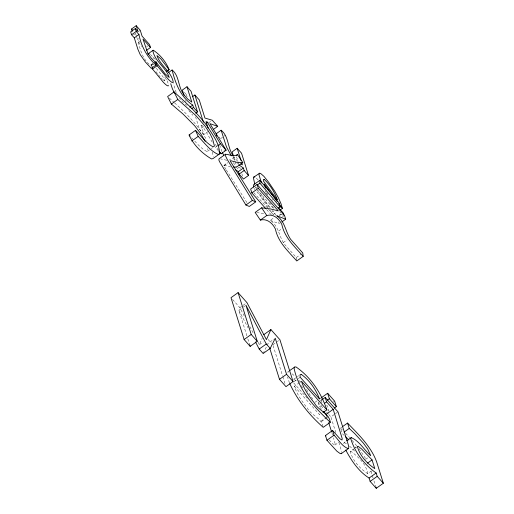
<?xml version="1.0" encoding="UTF-8"?>
<svg xmlns="http://www.w3.org/2000/svg" width="514" height="514" viewBox="0 0 514 514"><rect width="100%" height="100%" fill="white"/><g stroke="black" fill="none" stroke-linecap="round" stroke-linejoin="round"><path stroke-width="0.39" stroke-dasharray="2.57 1.93" d="M329.198 439.99L333.091 444.025L334.948 445.06L335.115 443.595L333.47 437.832M225.929 169.299L223.918 165.849L224.072 165.225L227.927 162.469M343.712 443.8L344.123 442.625L346.05 441.25M257.887 341.894L259.358 344.688L262.236 338.231M263.136 353.484L266.83 345.999M267.164 345.318L268.173 343.275L273.962 339.144M191.696 137.823C196.303 142.551 200.46 148.135 206.384 151.27L207.476 151.315L207.939 150.441L207.791 148.63M133.396 34.958L136.306 32.883M138.497 31.515L140.245 30.268M140.116 42.527L137.45 39.527L138.613 38.691M152.677 63.601L150.345 65.265C143.117 59.727 140.483 50.847 138.356 42.405L140.097 41.159M146.657 46.678L147.826 45.849M152.876 58.448L154.039 57.619M151.694 66.434L151.283 65.137L153.031 63.89M151.283 65.137L153.243 64.128M162.79 79.599L164.589 80.826L166.915 79.162M187.115 96.921L186.396 94.627L188.143 93.381M208.96 130.903L203.949 134.482L201.032 125.185L202.285 124.285M208.504 122.91L211.633 120.668M203.949 134.482L199.573 129.567L203.962 126.431M220.5 138.722L223.629 136.48M224.258 136.03L225.511 135.137M207.476 151.315L210.689 149.021M211.331 148.559L212.616 147.64M217.242 145.989L215.36 147.332L218.489 150.859M234.333 156.982L231.12 159.276L229.167 160.06M223.918 165.849L227.779 163.092M239.254 167.121L237.372 168.463L236.658 166.202M273.165 214.556L277.02 211.8M296.687 260.277L296.327 257.54L284.165 243.854C278.967 236.324 278.62 225.884 270.313 220.32L274.168 217.563M282.552 216.696L284.48 215.321M278.736 230.966L281.955 228.672M283.163 242.627L287.024 239.871M296.327 257.54L300.825 254.327M244.272 316.039L239.858 307.655L246.932 302.598M246.887 335.841L238.881 310.302L242.743 307.545M243.385 307.089L245.319 305.708M259.358 344.688L263.219 341.932M272.857 344.798L276.712 342.041M277.361 341.585L278.646 340.66M288.868 371.192L287.577 372.11L288.862 371.956M293.571 379.332L296.79 377.038M297.433 376.576L298.718 375.657M293.751 381.799L297.612 379.043M298.255 378.58L300.182 377.205M322.998 426.626C321.68 417.921 311.137 415.53 307.269 408C301.994 401.434 297.053 394.36 294.374 386.303L299.521 382.628M300.163 382.165L301.448 381.247M315.063 402.244L317.639 400.406M321.417 405.52L319.49 406.902L318.115 402.52L321.976 399.764M333.368 402.083L334.653 401.164M321.057 421.178L325.561 417.959M326.204 417.503L328.131 416.122M321.417 421.583L326.563 417.908M335.848 432.692L330.907 416.918L334.768 414.162M335.411 413.699L337.987 411.862M344.271 435.525L342.151 433.482L340.467 428.117L341.752 427.198M334.948 445.06L338.81 442.303M371.571 470.908L367.716 473.664C359.851 468.537 352.732 460.692 350.246 451.523L354.75 448.304M355.392 447.842L356.684 446.923M365.589 459.362L368.165 457.524M279.211 215.16L281.132 213.952M279.468 215.507L282.032 213.895M350.246 451.523L350.953 451.279C358.316 457.081 366.257 463.898 367.716 473.664M256.672 212.597L264.177 213.548M226.796 160.265L220.821 158.929M224.072 165.225L230.478 166.947M344.123 442.625L346.809 443.807M270.313 220.32L279.269 223.796L278.659 221.855M201.032 125.185L202.304 125.686L212.5 142.596M294.169 379.416L296.726 381.099M187.173 105.479L183.183 102.479L180.26 99.247A5.371 1.002 54.5 0 1 179.508 98.302M291.984 373.729L294.201 375.58M150.473 54.503L155.369 59.373M349.591 446.094L354.827 451.234M169.357 98.116L173.976 102.344M174.554 102.871C186.91 113.864 198.597 125.943 206.956 140.316M256.313 178.146L258.124 179.945M340.467 428.117L342.51 430.147M276.134 215.327L271.996 210.772M237.552 161.094L234.937 158.171A5.789 1.079 54.5 0 1 233.722 156.616M161.287 78.083L162.295 79.15M237.5 163.362L238.528 164.461M345.575 433.238L349.668 437.626M298.698 380.148L300.639 382.32M184.372 92.347L186.396 94.627M138.356 42.405L142.089 46.607M219.041 137.077L220.011 138.17M188.811 110.709L192.866 115.271M253.794 192.609L268.032 208.633M268.559 209.23L273.307 214.569M266.605 209.539L271.353 214.878M322.06 400.014L320.556 398.318L322.06 403.111M326.576 405.09L327.579 406.221L328.864 410.333M232.566 299.444L239.858 307.655M268.077 339.426L271.263 343.005M327.791 410.005L328.793 411.136M318.115 402.52L324.514 409.716M326.647 412.119L328.24 413.918M328.774 414.515L330.907 416.918M319.997 407.474L321.526 409.195M293.629 382.846L307.777 398.774M294.374 386.303L319.759 414.882L319.316 413.449M281.685 214.094L282.642 215.193M270.152 207.508L255.458 190.148M272.735 210.464L273.763 211.652M272.895 207.894L257.887 190.379M355.187 446.878L356.208 448.067M301.178 385.725L303.048 387.909M352.206 440.453L356.722 445.766M158.498 74.871L160.284 77.01M253.961 188.342L254.963 189.544M279.841 211.916L280.734 213.002M156.346 68.291L163.099 77.01L164.589 80.826M254.95 186.698L256.422 188.535M234.782 160.291L231.923 156.539M359.068 448.683L366.257 459.42M270.126 210.509L272.735 213.927M155.941 71.607L157.605 73.798M152.709 63.505L153.596 64.687M269.612 202.644L274.29 208.954M306.472 389.509L313.791 400.631M269.207 207.193L263.778 199.13L260.418 192.866M267.967 207.515L261.819 198.231L255.978 187.212M151.501 65.374L152.594 66.987M271.932 199.22L272.658 200.293M164.756 76.984L167.48 81.514L168.714 85.067M265.076 190.842L266.162 192.461M233.305 162.565L236.369 167.172M226.353 169.967L247.266 203.158M266.522 193.001L267.351 194.356M215.295 144.254L218.611 149.709M266.837 193.303L267.595 194.6M249.791 326.518L253.839 334.203M238.881 310.302L248.121 327.919M221.964 151.624L219.703 145.199M289.446 382.898L287.487 376.903M176.193 92.507L173.353 83.75M212.321 152.08L213.387 156.731M370.935 471.274L373.023 477.936M373.948 480.898L375.573 486.077M338.912 442.451L341.611 451.498M326.827 416.629L327.302 418.145M331.813 432.531L332.519 434.805M236.536 156.776L237.931 161.223M238.162 161.968L238.862 164.191M239.787 167.159L240.256 168.637M241.882 173.828L242.576 176.051M233.825 157.143L235.007 160.914M235.245 161.672L236.427 165.444M224.001 149.895L224.464 151.386M273.095 345.562L282.629 375.991M282.867 376.756L285.013 383.605M195.551 116.717L199.573 129.567M185.56 100.339L186.023 101.804M247.832 338.848L249.714 344.855M135.593 33.59L136.518 36.558M136.756 37.297L137.45 39.527"/><path stroke-width="0.77" d="M253.466 187.012L253.486 184.854L259.917 180.26L279.327 203.3L280.194 207.058L278.267 208.433M280.194 207.058L259.891 183.145L259.917 180.26M148.09 54.394L148.173 53.713L153.262 50.179C160.15 54.728 166.157 61.995 169.1 69.641L166.774 71.305M152.825 50.385C154.431 61.217 166.099 67.398 169.241 77.498L164.936 73.688L155.941 61.808L154.772 62.637M174.06 91.935L177.805 99.459L195.847 115.534L205.195 126.296L210.245 134.128L212.642 139.076L214.37 145.847L213.901 146.721L212.815 146.676C205.799 142.834 201.064 135.953 195.519 130.376L189.088 134.964C193.148 144.633 202.458 153.802 211.62 158.974L213.002 158.582L219.427 153.988C219.998 143.952 212.77 135.137 207.714 126.971C198.32 113.678 186.055 102.794 174.06 91.935L167.628 96.529L171.374 104.053L183.19 114.179L194.71 125.827L200.569 133.434L205.144 141.279M342.395 426.736L347.541 423.061L349.224 428.432L354.859 433.745L363.282 443.01L367.722 449.043L370.735 455.687C364.188 449.994 359.408 440.986 351.197 437.575L350.786 438.75C354.872 452.436 364.503 464.881 376.164 472.996L377.212 476.337L383.348 483.244L376.267 488.3L370.138 481.393L369.084 478.052C358.682 471.466 351.435 460.743 345.761 450.02M269.824 348.537L279.475 379.332L285.97 386.644L293.044 381.587L279.931 339.741L270.91 329.59L266.438 339.632L246.932 302.598L238.078 292.627L231.004 297.683L244.118 339.529L250.183 346.359L257.257 341.302L245.962 305.245L266.278 344.001L270.216 348.428L263.136 353.484L259.204 349.051L255.509 342.009M322.978 412.588L326.84 409.831C321.308 393.043 310.533 376.91 295.935 366.9L294.657 367.054L294.085 368.262C298.416 389.959 314.581 407.551 330.296 422.29L323.222 427.346C309.396 415.164 297.503 400.387 289.767 383.605M270.216 348.428L275.253 338.225L286.549 374.282L293.044 381.587M322.619 399.301L325.195 397.463L326.563 401.845L333.194 409.305L342.195 438.538L342.028 440.003L340.165 438.975L332.545 430.475L325.471 435.531L326.949 440.254L336.888 451.208L340.229 453.605L341.206 453.695L341.669 452.995M341.206 453.695L348.286 448.638L348.743 447.938L348.685 446.441L348.106 444.154L337.987 411.862L325.195 397.463M225.485 154.226L225.28 155.414L227.265 159.533L252.348 200.434L255.728 201.854L249.296 206.448L245.917 205.028L219.555 161.698L218.848 160.008L219.054 158.82L225.485 154.226C229.469 154.496 233.677 156.969 237.552 154.682L242.801 162.578L236.369 167.172L233.42 167.063M279.834 210.091L282.398 208.478L281.017 203.75L278.53 198.012L275.074 191.748L268.604 182.155L263.894 176.315L260.643 173.469L259.634 173.218L253.351 177.446L254.719 184.057M259.634 173.218L259.12 173.816L259.107 175.255L261.498 182.952M132.233 31.251L131.533 29.022L136.191 25.7L140.245 30.268L142.102 36.198L149.568 44.602L150.473 47.487L146.4 50.391M136.191 25.7L138.048 31.63L135.31 28.546L130.652 31.874L131.558 34.759L134.295 37.843L137.88 49.28L140.238 54.645L145.423 62.059L151.328 68.388L155.98 65.06L155.003 61.937L151.714 58.673L147.903 53.54L143.008 39.083L150.473 47.487M131.558 34.759L136.21 31.431L135.31 28.546M134.295 37.843L138.953 34.515L136.21 31.431M168.637 85.774L167.474 85.787A15.85 2.962 54.5 0 1 163.266 82.195L152.504 69.037L157.162 65.708L155.941 61.808M166.562 71.06L169.1 69.641M168.624 72.474L172.113 69.981C178.814 75.352 178.114 84.726 182.078 91.794A5.371 1.002 54.5 0 0 184.911 95.925L187.835 99.157L191.825 102.151L187 86.737L182.341 90.059L183.954 95.199M171.374 104.053L177.805 99.459M192.371 96.786L194.877 94.994L199.252 99.915L204.932 118.053L212.263 120.225L217.705 126.348L213.316 129.477M189.839 107.169L192.75 105.094L193.47 107.381L197.524 111.949L195.776 113.196M191.722 108.627L193.47 107.381M206.063 123L207.315 122.101L220.371 143.747L226.115 150.21L221.097 153.795L219.015 151.444M191.754 141.009L198.179 136.416L195.519 130.376M233.388 156.14A5.789 1.079 54.5 0 1 231.878 153.725C227.612 146.105 228.364 136.004 221.142 130.215L216.131 133.801L216.844 136.082M217.865 145.539L220.371 143.747M235.251 169.614L238.361 171.631L239.138 174.098L243.507 179.02L248.519 175.441L241.548 153.191L237.179 148.27L232.167 151.855L233.35 155.633M236.26 155.601L237.552 154.682M238.361 171.631L243.379 168.052L244.15 170.519L248.519 175.441M239.138 174.098L244.15 170.519M281.839 221.958L285.7 219.202L284.48 215.321L257.064 184.455L250.633 189.043L251.847 192.93L265.552 208.356M257.321 184.982L259.891 183.145M251.847 192.93L258.279 188.336L257.064 184.455M245.917 205.028L252.348 200.434M258.279 188.336L278.305 210.881L270.602 208.954L261.607 207.81L255.175 212.404L260.367 220.095C267.113 218.193 272.754 223.442 275.42 229.09C278.1 242.19 288.335 251.372 296.777 260.964L303.209 256.37L302.752 252.946L290.596 239.261C285.398 231.73 285.052 221.296 276.738 215.726L285.7 219.202M260.367 220.095L266.792 215.507C273.544 213.599 279.186 218.848 281.852 224.496C284.531 237.596 294.766 246.778 303.209 256.37M244.118 339.529L251.192 334.473L238.078 292.627M263.836 334.646L270.91 329.59M259.204 349.051L266.278 344.001M289.51 370.729L294.657 367.054M279.475 379.332L286.549 374.282M321.199 397.855L327.636 393.261L334.653 401.164L336.368 406.645L334.441 408.026M327.424 400.123L329.352 398.742L327.636 393.261M324.636 403.227L326.563 401.845M326.589 415.877L326.114 414.361L333.194 409.305M326.949 440.254L334.023 435.197L332.545 430.475M344.078 432.107L349.224 428.432M346.699 440.787L351.197 437.575M367.555 463.114L372.059 459.901L361.477 448.825L358.027 446.223L357.326 446.467C359.813 455.635 366.932 463.48 374.79 468.614L372.059 459.901M369.084 478.052L376.164 472.996M370.138 481.393L377.212 476.337M148.173 53.713L149.388 53.771M219.427 153.988L218.052 154.38C209.828 150.583 204.431 142.674 198.179 136.416M242.801 162.578L236.903 162.353L230.503 160.631L230.349 161.255L255.728 201.854M348.286 448.638C342.061 446.505 338.527 439.721 334.023 435.197M253.865 176.855L254.873 177.099M217.705 126.348L209.95 123.636L226.115 150.21M207.315 122.101L206.043 121.6L208.061 128.037M192.75 105.094C180.857 97.454 175.255 83.159 172.113 69.981M243.379 168.052L239.106 164.988M240.751 163.786L242.383 164.885L241.914 163.375M345.44 436.617L348.865 439.933M155.98 65.06C147.055 57.08 141.215 46.279 138.953 34.515M347.541 423.061C358.682 434.626 370.947 446.377 376.614 461.771L383.348 483.244M189.088 134.964L190.129 136.107M187 86.737L191.054 91.299L197.524 111.949M131.533 29.022L132.548 30.165M329.352 398.742L336.368 406.645M326.84 409.831L301.448 381.247C304.127 389.31 309.068 396.378 314.343 402.944C318.391 410.667 329.268 413.089 330.296 422.29M323.569 411.489L326.114 414.361M251.192 334.473L257.257 341.302M325.471 435.531L325.831 435.936M278.241 207.682L283.06 212.738L283.863 215.122M157.162 65.708L167.924 78.873A15.85 2.962 54.5 0 0 172.126 82.465L173.289 82.452C171.708 71.684 160.098 65.561 156.95 55.538L160.863 58.892L168.888 69.396M277.252 201.539L264.151 183.871L265.642 188.066M278.659 203.435L282.398 208.478M261.607 207.81L266.792 215.507M231.152 155.427L226.475 146.914L221.142 130.215M220.268 152.433L221.097 153.795M222.466 152.754L223.661 155.029M174.445 93.008L172.408 88.8L170.725 83.724M375.805 486.822L376.267 488.3M328.729 422.688L331.575 431.773M237.179 148.27L240.963 160.355M194.877 94.994L203.409 122.203M249.714 344.855L250.183 346.359M152.099 67.732L152.504 69.037M301.243 374.359L300.003 374.738L300.182 377.205L319.567 399.025C315.834 389.464 309.672 380.341 301.243 374.359M264.382 179.54L263.386 179.437L263.386 181.018L277.322 199.805C274.694 192.197 270.191 185.098 264.382 179.54"/></g></svg>
